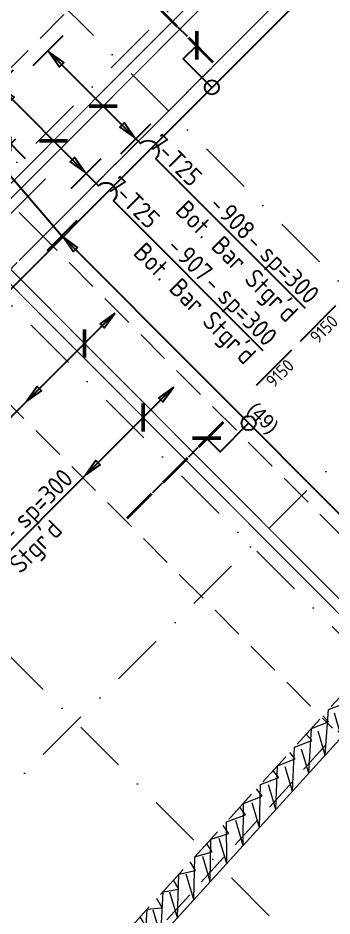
# Model space of a CAD drawing. Extents: x 660761725 to 1323371458, y 2734871439 to 5470067957.
# Drawn here: x 662203893 to 662208316, y 2735035798 to 2735048426 of the extents above; entities that cross this region are included whole.
import ezdxf
from ezdxf.enums import TextEntityAlignment as Align

# ---------------------------------------------------------------- set-up
doc = ezdxf.new("R2010")
doc.units = 0
for name, pattern in [('AXES', [1.95, 1.2, -0.25, 0.25, -0.25]), ('Hidden', [714.375, 476.25, -238.125]), ('sbp_axis_short', [10, 5, -2.5, 0, -2.5])]:
    doc.linetypes.add(name, pattern=pattern)
doc.layers.add('A-DETL', color=5, linetype='Continuous', lineweight=9, true_color=0x0000ff)
for name, color, linetype, lineweight in [('A-FLOR-PATT', 7, 'Continuous', 15), ('A-ROOF', 7, 'Continuous', 15), ('S-GRID', 7, 'Continuous', 9)]:
    doc.layers.add(name, color=color, linetype=linetype, lineweight=lineweight)
for name, color, linetype in [('S-AXIS', 20, 'AXES'), ('S-DIMI', 100, 'Continuous'), ('S-RBAR-T12', 151, 'Continuous'), ('S-RBAR-T25', 51, 'Continuous'), ('S-RDIMO', 8, 'Continuous'), ('S-RSYMB', 7, 'Continuous'), ('S-SIMPLETEXT', 7, 'Continuous')]:
    doc.layers.add(name, color=color, linetype=linetype)
doc.styles.add('ARMACAD', font='isocp.shx')
doc.styles.add('ROMANS', font='romans.shx')
doc.dimstyles.new('S-DIMI-100', dxfattribs={"dimscale": 100, "dimtxt": 2, "dimasz": 1.5, "dimexe": 1, "dimexo": 1, "dimgap": 1, "dimtad": 1, "dimdec": 0, "dimzin": 12, "dimdsep": 46, "dimtxsty": 'ROMANS', "dimblk": 'ARCHTICK', "dimcen": 0.09, "dimdle": 1, "dimclrd": 8, "dimclre": 8, "dimclrt": 4, "dimadec": 0, "dimazin": 3, "dimtfac": 1, "dimtdec": 0, "dimtix": 1, "dimtmove": 1, "dimatfit": 3, "dimtolj": 1, "dimtzin": 0, "dimarcsym": 0})
pattern_1 = [(74.99999999999999, (0, 0), (-153.3407249233896, 41.08752341002518), [])]

# ---------------------------------------------------------------- blocks, each defined once
blk = doc.blocks.new('I am… All Range.')
at = {"layer": 'S-GRID', "color": 8, "linetype": 'sbp_axis_short', "lineweight": 13, "ltscale": 150}
for p, q in [((662622712.44625, 2734514326.959595), (662688816.0170653, 2734580430.53041)), ((662627061.1529542, 2734509978.252891), (662693164.7237693, 2734576081.823706)), ((662635724.8890384, 2734560923.139858), (662664344.2237372, 2734532303.805159)), ((662633250.0153042, 2734558448.266124), (662661869.4970862, 2734529828.784341)), ((662630775.1415697, 2734555973.392389), (662659394.7554803, 2734527353.778479))]:
    blk.add_line(p, q, dxfattribs=at)
blk = doc.blocks.new('I am… Atomic.')
at = {"layer": 'A-FLOR-PATT', "transparency": 33554600}
h = blk.add_hatch(dxfattribs=at)
h.set_pattern_fill('ANSI31', color=8, scale=50, angle=30, style=0)
h.set_pattern_definition(pattern_1)
edge = h.paths.add_edge_path()
edge.add_line((662389967.6433319, 2734579123.010657), (662390007.8012236, 2734579503.468677))
edge.add_line((662342114.705975, 2734544592.546931), (662390007.8012234, 2734579503.468677))
edge.add_line((662363195.8073889, 2734559608.047176), (662389967.7690635, 2734579123.040917))
edge.add_line((662362417.6524743, 2734559040.823584), (662363719.8899552, 2734559990.06879))
edge.add_line((662346720.4841449, 2734547598.623516), (662362783.6519626, 2734559307.613063))
edge.add_line((662345821.5310795, 2734546943.346041), (662347578.010761, 2734548223.703842))
edge.add_line((662342292.6126368, 2734544370.997322), (662346307.4227723, 2734547297.529027))
edge.add_line((662325865.2845687, 2734528370.671522), (662342114.6925843, 2734544592.5523))
edge.add_line((662340490.7204528, 2734542572.157625), (662342149.9785906, 2734544228.604904))
edge.add_line((662339422.0417168, 2734541505.28928), (662341320.3495216, 2734543400.381265))
edge.add_line((662336597.6306283, 2734538685.662872), (662340136.8031961, 2734542218.839921))
edge.add_line((662332705.8949801, 2734534800.520002), (662336243.7133716, 2734538332.345168))
edge.add_line((662332253.0745114, 2734534348.466631), (662332782.9359009, 2734534877.430412))
edge.add_line((662326312.3910785, 2734528417.846987), (662332351.9776915, 2734534447.202265))
edge.add_line((662325865.2845687, 2734528370.671522), (662326312.3910785, 2734528417.846987))
h = blk.add_hatch(dxfattribs=at)
h.set_pattern_fill('ANSI31', color=8, scale=50, angle=30, style=0)
h.set_pattern_definition(pattern_1)
edge = h.paths.add_edge_path()
edge.add_line((662389967.6433319, 2734579123.010657), (662390007.8012236, 2734579503.468677))
edge.add_line((662390178.8400514, 2734578972.951882), (662393574.2351673, 2734576558.543434))
edge.add_line((662390389.9110394, 2734578822.862847), (662389967.7690635, 2734579123.040917))
edge.add_line((662401600.1085552, 2734571260.373601), (662390007.8012234, 2734579503.468677))
edge.add_line((662401045.2346829, 2734570742.112331), (662400996.5411683, 2734571280.666277))
edge.add_line((662400996.5411683, 2734571280.666277), (662391834.41239, 2734577795.702194))
edge.add_line((662401631.7932035, 2734570909.939), (662401600.1085552, 2734571260.373601))
edge.add_line((662398386.0115408, 2734568087.393885), (662401045.2346829, 2734570742.112331))
edge.add_line((662378065.801715, 2734545768.423274), (662383150.2610395, 2734551353.010825))
edge.add_line((662383150.2610395, 2734551353.010825), (662388234.7203641, 2734556937.598375))
edge.add_line((662388234.7203641, 2734556937.598375), (662393319.1796887, 2734562522.185926))
edge.add_line((662393319.1796887, 2734562522.185926), (662398403.6390133, 2734568106.773477))
edge.add_line((662377177.0145457, 2734544792.211362), (662378389.7704264, 2734546124.258873))
edge.add_line((662345219.5168241, 2734509691.243385), (662350637.7770958, 2734515642.46591))
edge.add_line((662350637.7770958, 2734515642.46591), (662356056.0373675, 2734521593.688435))
edge.add_line((662356056.0373675, 2734521593.688435), (662361474.2976393, 2734527544.91096))
edge.add_line((662361474.2976393, 2734527544.91096), (662366892.5579109, 2734533496.133485))
edge.add_line((662366892.5579109, 2734533496.133485), (662372310.8181826, 2734539447.35601))
edge.add_line((662372310.8181826, 2734539447.35601), (662377729.0784543, 2734545398.578536))
edge.add_line((662345267.5598451, 2734509156.384884), (662400082.3408674, 2734569362.972085))
edge.add_line((662401418.6805061, 2734570690.601139), (662400941.3227103, 2734570214.051982))
edge.add_line((662400082.3408674, 2734569362.972085), (662401631.7932035, 2734570909.939))
h = blk.add_hatch(dxfattribs=at)
h.set_pattern_fill('ANSI31', color=8, scale=50, angle=30, style=0)
h.set_pattern_definition(pattern_1)
edge = h.paths.add_edge_path()
edge.add_line((662345468.2720397, 2734510142.524049), (662345661.1307589, 2734509588.669044))
edge.add_line((662345219.5168241, 2734509691.243385), (662350637.7770958, 2734515642.46591))
edge.add_line((662350637.7770958, 2734515642.46591), (662356056.0373675, 2734521593.688435))
edge.add_line((662356056.0373675, 2734521593.688435), (662361474.2976393, 2734527544.91096))
edge.add_line((662361474.2976393, 2734527544.91096), (662366892.5579109, 2734533496.133485))
edge.add_line((662366892.5579109, 2734533496.133485), (662372310.8181826, 2734539447.35601))
edge.add_line((662372310.8181826, 2734539447.35601), (662377729.0784543, 2734545398.578536))
edge.add_line((662345267.5598451, 2734509156.384884), (662400082.3408674, 2734569362.972085))
at = {"layer": 'A-DETL', "color": 8, "linetype": 'Hidden', "lineweight": 9}
blk.add_line((662399013.4511831, 2734568320.204953), (662345232.817815, 2734509249.488402), dxfattribs=at)
at = {"layer": 'A-DETL', "color": 8, "linetype": 'Hidden', "lineweight": 9, "flags": 128}
blk.add_lwpolyline([(662345219.5168241, 2734509691.243385), (662350637.7770958, 2734515642.46591), (662356056.0373675, 2734521593.688435), (662361474.2976393, 2734527544.91096), (662366892.5579109, 2734533496.133485), (662372310.8181826, 2734539447.35601), (662377729.0784543, 2734545398.578536)], dxfattribs=at)
at = {"layer": 'A-ROOF', "color": 8, "lineweight": 13}
blk.add_line((662345267.5598451, 2734509156.384884), (662400082.3408674, 2734569362.972085), dxfattribs=at)
blk = doc.blocks.new('I am… Domination.')
at = {"layer": 'S-RDIMO', "color": 9, "linetype": 'Hidden', "lineweight": 9}
for p, q in [((662367570.6164281, 2734547809.122019), (662362125.8864281, 2734542364.412019)), ((662364247.0366999, 2734541657.132569), (662368307.9473788, 2734545718.028331)), ((662368307.9473788, 2734545718.028331), (662364247.0366999, 2734541657.132569)), ((662364247.0366999, 2734541657.132569), (662363843.4957453, 2734542061.419193)), ((662363540.0457435, 2734540950.178628), (662364247.0366689, 2734541657.132538)), ((662364247.0366999, 2734541657.132569), (662363540.0973932, 2734540950.195859)), ((662363544.8427671, 2734540954.9754), (662364247.0366999, 2734541657.132569)), ((662363545.487702, 2734540955.586149), (662364247.0366999, 2734541657.132569)), ((662369490.3433921, 2734536404.13722), (662364247.0366999, 2734541657.132569)), ((662362125.2331793, 2734540951.815254), (662368321.7431793, 2734534743.855254))]:
    blk.add_line(p, q, dxfattribs=at)
blk = doc.blocks.new('_ARCHTICK')
at = {"color": 0, "linetype": 'ByBlock', "const_width": 0.15}
blk.add_lwpolyline([(-0.5, -0.5), (0.5, 0.5)], dxfattribs=at)
blk = doc.blocks.new('*D719')
at = {"layer": 'S-DIMI', "color": 8, "lineweight": -2, "transparency": 16777216}
for p, q in [((662202802.9890202, 2735045664.475917), (662203863.6079048, 2735046725.165246)), ((662203999.8639197, 2735046447.50162), (662203722.1865486, 2735046725.16055)), ((662203080.6616952, 2735045528.238343), (662202802.9843239, 2735045805.897273))]:
    blk.add_line(p, q, dxfattribs=at)
at = {"layer": 'S-DIMI', "color": 8, "lineweight": -2, "transparency": 16777216, "xscale": 150, "yscale": 150, "zscale": 150}
for p, rotation in [((662203792.8995749, 2735046654.452219), 45.00190267468847), ((662202873.6973501, 2735045735.188943), 225.0019026746884)]:
    blk.add_blockref('_ARCHTICK', p, dxfattribs=dict(at, rotation=rotation))
at = {"layer": 'S-DIMI', "color": 4, "transparency": 16777216, "char_height": 200, "attachment_point": 5, "rotation": 45.00190267468847, "style": 'ROMANS'}
for s, insert in [('\\A1;1300', (662203191.87241, 2735046336.237241)), ('\\A1;Lap', (662203498.2955239, 2735046029.834477))]:
    blk.add_mtext(s, dxfattribs=dict(at, insert=insert))
blk = doc.blocks.new('CADF_02')
at = {"color": 0}
blk.add_lwpolyline([(0, 0), (2.5, -0.4166666679084301), (2.5, 0.4166666679084301)], close=True, dxfattribs=at)
blk = doc.blocks.new('cadf_03')
at = {"color": 8}
blk.add_lwpolyline([(-3.725290298461914e-09, 2.99999999627471), (3.725290298461914e-09, -3.000000007450581)], dxfattribs=at)
blk.add_blockref('CADF_02', (0.2513523101806641, 0), dxfattribs=at)
blk = doc.blocks.new('cadf_04')
at = {"color": 8, "const_width": 0.5000000000000002}
blk.add_lwpolyline([(1.414213560521603, 1.414213564246893), (-1.414213556796312, -1.414213556796312)], dxfattribs=at)
blk = doc.blocks.new('cadf_10')
at = {"color": 1}
for p, q in [((-4.158496580606208, 1.201089783226742), (-5.644468778018359, 1.201089783226742)), ((4.158496580606207, 1.201089783226742), (5.644468778018359, 1.201089783226742))]:
    blk.add_line(p, q, dxfattribs=at)
at = {"style": 'ARMACAD'}
for tag, p in [('$COM1', (-10.93526643674234, 2.542619974829577)), ('$COM2', (-9.757982686735758, -5.302973364669228))]:
    blk.add_attdef(tag, text='', height=3.5, dxfattribs=at).set_placement(p, align=Align.BOTTOM_RIGHT)
at = {"color": 1, "style": 'ARMACAD'}
blk.add_attdef('$NUM', text='', height=3.5, dxfattribs=at).set_placement((0, 0), align=Align.CENTER)
blk = doc.blocks.new('*U945', base_point=(662207488.581996, 2735043683.631692))
at = {"layer": 'S-RSYMB'}
blk.add_lwpolyline([(662207488.581996, 2735043496.13558), (662207863.5819955, 2735043871.127805)], dxfattribs=at)
at = {"layer": 'S-RSYMB', "style": 'ARMACAD'}
blk.add_attdef('D0', text='', height=134.9999998139997, rotation=44.99940605707727, dxfattribs=at).set_placement((662207737.0693233, 2735043622.6431), align=Align.MIDDLE_CENTER)
blk = doc.blocks.new('*U946', base_point=(662208081.8794713, 2735044276.927))
at = {"layer": 'S-RSYMB'}
blk.add_lwpolyline([(662208081.8794713, 2735044089.430887), (662208456.8794708, 2735044464.423112)], dxfattribs=at)
at = {"layer": 'S-RSYMB', "style": 'ARMACAD'}
blk.add_attdef('D0', text='', height=134.9999998139997, rotation=44.99940605707732, dxfattribs=at).set_placement((662208330.3667986, 2735044215.938407), align=Align.MIDDLE_CENTER)
blk = doc.blocks.new('*U977')
at = {"layer": 'S-RBAR-T12'}
for p, q in [((531273.8280999812, -146808.6436227842), (531273.8280999812, -146317.7172823972)), ((531287.8280999812, -146808.6436227842), (531287.8280999812, -146317.7172823972)), ((531273.8231597098, -147520.9570688887), (531273.8231597098, -147030.0307285018)), ((531287.8231597098, -147520.9570688887), (531287.8231597098, -147030.0307285018)), ((531273.8179631385, -148233.2705906912), (531273.8179631385, -147742.3442503042)), ((531287.8179631385, -148233.2705906912), (531287.8179631385, -147742.3442503042))]:
    blk.add_line(p, q, dxfattribs=at)
at = {"layer": 'S-RDIMO'}
for points in [[(531273.8280999812, -146647.1694415276), (531541.567813102, -146647.1694415276), (531541.567813102, -146079.165629837)], [(531280.8280999812, -146827.3762484272), (531280.8178479823, -147016.6528988311)], [(531280.8231597098, -147537.3368043111), (531280.8231597098, -147728.7107175896)]]:
    blk.add_lwpolyline(points, dxfattribs=at)
blk.add_circle((531541.567813102, -146079.165629837), 100, dxfattribs=at)
at = {"layer": 'S-RDIMO', "xscale": -100, "yscale": 100, "zscale": 100, "rotation": 90}
blk.add_blockref('cadf_04', (531273.8280999812, -146647.1694415276), dxfattribs=at)

msp = doc.modelspace()

# ---------------------------------------------------------------- linework, layer by layer
at = {"layer": 'S-RBAR-T25', "const_width": 16}
for points in [[(662203257.3995565, 2735045351.502925), (662209727.3698307, 2735051821.339062)], [(662201807.8178574, 2735044114.081115), (662208277.7881311, 2735050583.917251)]]:
    msp.add_lwpolyline(points, dxfattribs=at)
for points in [[(662201952.0127914, 2735046733.649961), (662209261.228312, 2735039410.927506, 0.4142135623730951), (662209388.1539253, 2735039410.81034), (662209547.753629, 2735039570.115659)], [(662197992.1545544, 2735040320.063454), (662198151.6054807, 2735040160.609222, 0.4142135623730951), (662198278.531148, 2735040160.607906), (662204282.7127886, 2735046164.665065)], [(662203188.2129694, 2735045282.837242), (662209160.1298871, 2735039299.884627, 0.4142135623730951), (662209287.0555004, 2735039299.767461), (662209446.655204, 2735039459.07278)]]:
    msp.add_lwpolyline(points, format="xyb", dxfattribs=at)
at = {"layer": 'S-RDIMO'}
for p, q in [((662204314.365307, 2735047964.926406), (662205552.1397065, 2735046727.126344)), ((662203614.9940057, 2735047477.705312), (662204852.7686439, 2735046239.905012)), ((662203044.2961764, 2735047071.177887), (662204510.3813283, 2735045364.399049)), ((662204510.3813283, 2735045364.399049), (662209564.3432966, 2735040301.0983)), ((662205256.1166689, 2735044272.752698), (662204017.1842175, 2735043036.105491)), ((662206081.8749843, 2735043233.140351), (662204842.9424856, 2735041996.493042)), ((662204017.1968532, 2735043036.092832), (662201726.8705221, 2735040745.7665)), ((662204842.9551213, 2735041996.480382), (662202659.5558805, 2735039813.081141))]:
    msp.add_line(p, q, dxfattribs=at)
msp.add_lwpolyline([(662229150.041131, 2735069977.496277), (662198952.6347035, 2735039778.08413)], dxfattribs=at)
for points in [[(662205552.1397065, 2735046727.126344), (662205620.6172026, 2735046658.648598, -1), (662205832.7488494, 2735046446.516176), (662207936.0388159, 2735044343.218524)], [(662204852.7686439, 2735046239.905012), (662205027.3405144, 2735046065.332504, -1), (662205239.4721612, 2735045853.200082), (662207342.7413405, 2735043749.923216)]]:
    msp.add_lwpolyline(points, format="xyb", dxfattribs=at)

# ---------------------------------------------------------------- block references
at = {"layer": 'S-AXIS'}
for name, p in [('I am… All Range.', (-447209.0655677319, 503695.4297404289)), ('I am… Atomic.', (-159998.4460368156, 503695.4297404289)), ('I am… Domination.', (-159998.4460366964, 503695.4297404289))]:
    msp.add_blockref(name, p, dxfattribs=at)
at = {"layer": 'S-DIMI'}
for p, rotation in [((662685765.0268396, 2735320028.878812), 225.0019077205765), ((661934999.9276063, 2735522118.132062), 314.949612015906)]:
    msp.add_blockref('*U977', p, dxfattribs=dict(at, rotation=rotation))
at = {"layer": 'S-RDIMO', "yscale": 100, "zscale": 100}
for name, p, xscale, rotation in [('cadf_03', (662204314.365307, 2735047964.926406), 99.99999989552542, 314.9994060951009), ('cadf_03', (662203614.9940057, 2735047477.705312), 99.99999989552542, 314.9994060951009), ('cadf_04', (662205092.4490911, 2735047186.817252), 99.99999989552542, 314.9994060951009), ('cadf_03', (662205552.1397065, 2735046727.126344), 99.99999989552542, 134.9994060951009), ('cadf_04', (662204393.078029, 2735046699.595919), 99.99999989552542, 314.9994060951009), ('cadf_03', (662204852.7686439, 2735046239.905012), 99.99999989552542, 134.9994060951009), ('cadf_03', (662204510.3813283, 2735045364.399049), 100, 314.9471129098829), ('CADF_02', (662205256.1166689, 2735044272.752698), 100, 224.9471094439104), ('cadf_04', (662204831.4612048, 2735043848.880523), 100, 224.9471094515943), ('CADF_02', (662204017.1842175, 2735043036.105491), 100, 44.94710944391046), ('CADF_02', (662206081.8749844, 2735043233.140351), 100, 224.9471107134936), ('cadf_04', (662205657.2195094, 2735042809.268146), 100, 224.9471107060913), ('CADF_02', (662204842.9424856, 2735041996.493042), 100, 44.94711071349362)]:
    msp.add_blockref(name, p, dxfattribs=dict(at, xscale=xscale, rotation=rotation))
at = {"layer": 'S-RSYMB', "xscale": 1.333000004291534, "yscale": 1.33299994468689, "zscale": 1.333}
for name, p in [('*U946', (662207871.520874, 2735044130.623833)), ('*U945', (662207251.7695019, 2735043510.886708))]:
    msp.add_blockref(name, p, dxfattribs=at).add_auto_attribs({'D0': '9150'})
at = {"layer": 'S-SIMPLETEXT'}
ref = msp.add_blockref('cadf_10', (662206890.2227483, 2735045468.588071), dxfattribs=dict(at, xscale=74.99999989666651, yscale=75, zscale=75, rotation=314.9998953570831))
ref.add_attrib('$NUM', '908', dxfattribs={"color": 1, "height": 262.5, "rotation": 314.9998969669697, "style": 'ARMACAD', "flags": 2}).set_placement((662206890.2227483, 2735045468.588071), align=Align.CENTER)
ref.add_attrib('$COM1', '7-T25         sp=300', dxfattribs={"height": 262.5, "rotation": 314.9998969669697, "style": 'ARMACAD', "flags": 2}).set_placement((662207975.813645, 2735044382.993207), align=Align.RIGHT)
ref = msp.add_blockref('cadf_10', (662206296.9252731, 2735044875.292764), dxfattribs=dict(at, xscale=74.99999989666651, yscale=75, zscale=75, rotation=314.9998953570831))
ref.add_attrib('$NUM', '907', dxfattribs={"color": 1, "height": 262.5, "rotation": 314.9998969669697, "style": 'ARMACAD', "flags": 2}).set_placement((662206296.9252731, 2735044875.292764), align=Align.CENTER)
ref.add_attrib('$COM1', '7-T25         sp=300', dxfattribs={"height": 262.5, "rotation": 314.9998969669697, "style": 'ARMACAD', "flags": 2}).set_placement((662207382.5161697, 2735043789.6979), align=Align.RIGHT)
ref = msp.add_blockref('cadf_10', (662203606.2385215, 2735040839.313295), dxfattribs=dict(at, xscale=74.99999998083513, yscale=75, zscale=75, rotation=45))
ref.add_attrib('$NUM', '928', dxfattribs={"color": 1, "height": 262.5, "rotation": 44.99999839010895, "style": 'ARMACAD', "flags": 2}).set_placement((662203606.2385215, 2735040839.313295), align=Align.CENTER)
ref.add_attrib('$COM1', '7-T25         sp=300', dxfattribs={"height": 262.5, "rotation": 44.99999839010895, "style": 'ARMACAD', "flags": 2}).set_placement((662204691.8314016, 2735041924.906176), align=Align.RIGHT)

# ---------------------------------------------------------------- texts
at = {"layer": 'S-RDIMO'}
msp.add_text('(49)', height=200, rotation=314.9471129098829, dxfattribs=at).set_placement((662207108.1382302, 2735042903.394053))
at = {"layer": 'S-SIMPLETEXT', "style": 'ARMACAD'}
for height, rotation, p in [(262.4999999999999, 315.1677672917139, (662207677.1542938, 2735044126.669153)), (262.4999999999999, 315.1677672917139, (662207083.8568186, 2735043533.373846)), (262.5, 44.83402702431418, (662204539.6070223, 2735041205.022337))]:
    msp.add_text("Bot. Bar Stgr'd", height=height, rotation=rotation, dxfattribs=at).set_placement(p, align=Align.RIGHT)

# ---------------------------------------------------------------- dimensions: what is measured, and where the dimension line sits
at = {"layer": 'S-DIMI'}
dim = msp.add_linear_dim(base=(662203792.8995749, 2735046654.452219), p1=(662203151.3747214, 2735045457.530013), p2=(662204070.576946, 2735046376.79329), angle=45.00190267497241, text='<>\\XLap', dimstyle='S-DIMI-100', override={"dimzin": 0}, dxfattribs=at)
dim.commit()
dim.dimension.update_dxf_attribs({"geometry": '*D719', "text_midpoint": (662203333.2984625, 2735046194.820581)})

doc.saveas('drawing.dxf')
